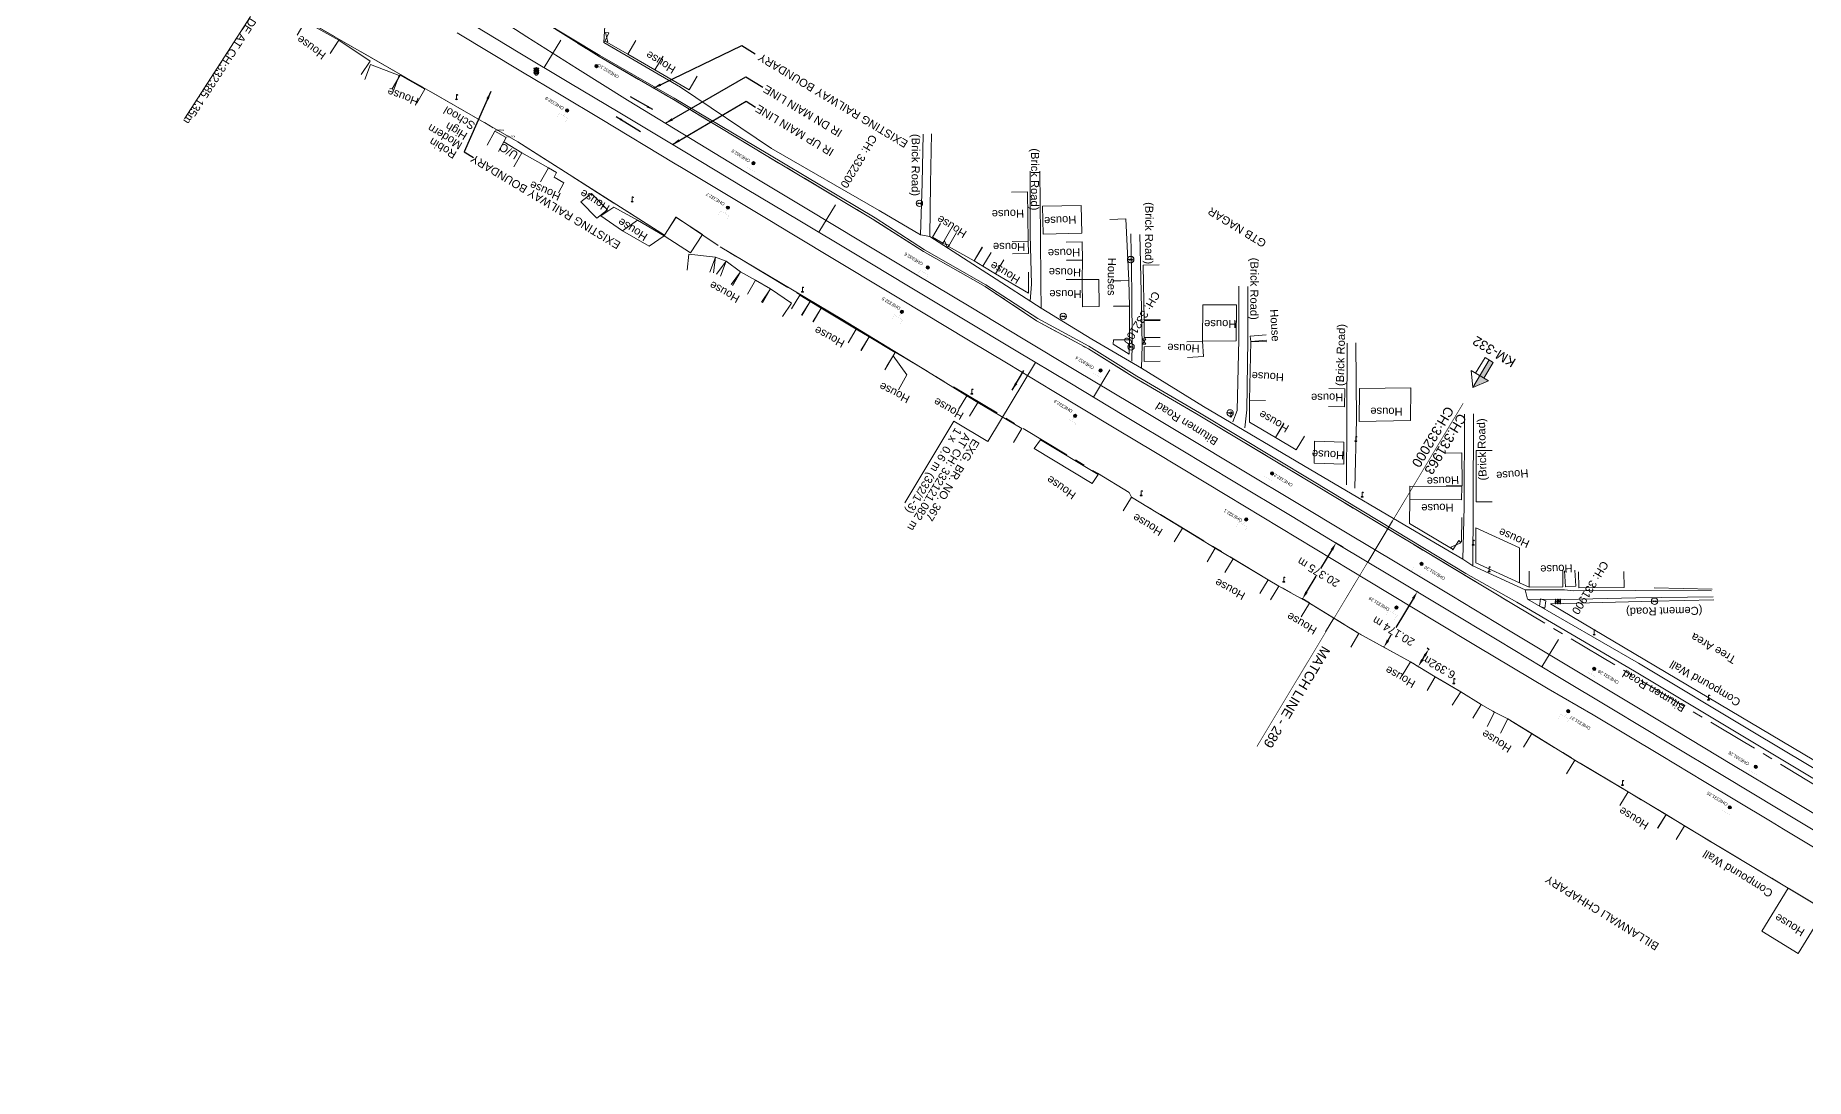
# Model space of a CAD drawing. Header units: metres. Extents: x -1651858 to 619161, y 795717 to 3398838.
# Drawn here: x 617738 to 618291, y 3397226 to 3397552 of the extents above; entities that cross this region are included whole.
import ezdxf
from ezdxf.enums import TextEntityAlignment as Align

# ---------------------------------------------------------------- set-up
doc = ezdxf.new("R2010")
doc.units = ezdxf.units.M
doc.header["$MEASUREMENT"] = 0
doc.linetypes.add('CENTER', pattern=[50.8, 31.75, -6.35, 6.35, -6.35])
doc.linetypes.add('PHANTOM2', pattern=[1.25, 0.625, -0.125, 0.125, -0.125, 0.125, -0.125])
doc.layers.get('Defpoints').update_dxf_attribs({"lineweight": 0})
for name, color, linetype, lineweight in [('Bounary Dim', 10, 'Continuous', 13), ('Building Under Cons.', 251, 'Continuous', 0), ('CANAL BOTTOM', 5, 'Continuous', 0), ('Commercial Building Pucca', 251, 'Continuous', 0), ('Compound Wall', 251, 'Continuous', 0), ('Educational Building Pucca', 251, 'Continuous', 0), ('Electric Pole', 251, 'Continuous', 0), ('EXISTING BRIDGE DETAILS', 7, 'Continuous', 0), ('Existing Chainage', 7, 'Continuous', 0), ('Existing IR Track', 143, 'Continuous', 0), ('Existing Railway Boundary', 7, 'CENTER', 0), ('flow direction', 7, 'Continuous', 0), ('Gate', 251, 'Continuous', 0), ('Govt buliding', 251, 'Continuous', 0), ("KHANNA STN. SRJ's", 251, 'Continuous', 0), ('KM STONE', 7, 'Continuous', 0), ('Lamp_Post', 7, 'Continuous', 0), ('MATCH LINE', 7, 'Continuous', 0), ('OHE MAST', 8, 'Continuous', 0), ('OHE MAST TEXT', 8, 'Continuous', 0), ('Religious_Place', 251, 'Continuous', 0), ('Residential Building Pucca', 251, 'Continuous', 0), ('Residential Building Semipucca', 251, 'Continuous', 0), ('Sign Board', 251, 'Continuous', 0), ('Subroad Edge', 34, 'Continuous', 0), ('Text', 251, 'Continuous', 0), ('Transformer', 251, 'Continuous', 0), ('Village Name', 7, 'Continuous', 0)]:
    doc.layers.add(name, color=color, linetype=linetype, lineweight=lineweight)
doc.styles.get("Standard").update_dxf_attribs({"font": 'arial.ttf'})
doc.styles.add('Style-Arial', font='arial.ttf')
doc.styles.add('Text', font='arial.ttf', dxfattribs={"height": 2})
doc.styles.add('Vill txt', font='arial.ttf', dxfattribs={"height": 3})
doc.dimstyles.new('DIM', dxfattribs={"dimtxt": 2.5, "dimasz": 2.5, "dimexe": 0.18, "dimexo": 0.0625, "dimgap": 0.09, "dimtad": 0, "dimtih": 1, "dimtoh": 1, "dimdec": 3, "dimzin": 0, "dimdsep": 46, "dimtxsty": 'Standard', "dimcen": 0.09, "dimadec": 0, "dimazin": 0, "dimtfac": 1, "dimtdec": 3, "dimtofl": 0, "dimtmove": 0, "dimatfit": 3, "dimfxl": 1, "dimtolj": 1, "dimtzin": 0, "dimarcsym": 0})
doc.dimstyles.new('ISO-25', dxfattribs={"dimtxt": 2.5, "dimasz": 2.5, "dimexe": 1.25, "dimexo": 0.625, "dimtad": 1, "dimtxsty": 'Standard', "dimcen": 2.5, "dimadec": 0, "dimazin": 0, "dimtfac": 1, "dimtmove": 0, "dimatfit": 3, "dimfxl": 1, "dimarcsym": 0})
doc.dimstyles.get("Standard").update_dxf_attribs({"dimtxt": 2.5, "dimasz": 0.18, "dimexe": 0.18, "dimexo": 0.0625, "dimgap": 0.09, "dimtad": 0, "dimtih": 1, "dimtoh": 1, "dimdec": 3, "dimzin": 0, "dimdsep": 46, "dimtxsty": 'Standard', "dimcen": 0.09, "dimadec": 0, "dimazin": 0, "dimtfac": 1, "dimtdec": 3, "dimtofl": 0, "dimtmove": 0, "dimatfit": 3, "dimfxl": 1, "dimtolj": 1, "dimtzin": 0, "dimarcsym": 0})

# ---------------------------------------------------------------- blocks, each defined once
blk = doc.blocks.new('GT')
at = {"layer": 'Gate'}
for p, q in [((-0.5, -0.5), (-0.5, 0.5)), ((-0.5, 0.5), (0.5, -0.5)), ((0.5, 0.5), (0.5, -0.5))]:
    blk.add_line(p, q, dxfattribs=at)
at = {"layer": 'Gate', "flags": 128}
blk.add_lwpolyline([(0.5, 0.5), (-0.5, -0.5)], dxfattribs=at)
blk = doc.blocks.new('EP')
at = {"extrusion": (0, 0, -1)}
blk.add_hatch(color=8, dxfattribs=at).paths.add_polyline_path([(-0.31, -0.24), (-0.94, -0.01), (-0.41, -0.1), (-0.43, 0.15), (0.21, -0.05), (0.21, 0.16), (0.93, -0.01), (0.31, 0.07), (0.31, -0.19), (-0.31, 0)])
at = {"color": 8}
for p, q in [((-0.93, -0.01), (-0.21, 0.16)), ((-0.31, 0.07), (-0.93, -0.01)), ((-0.31, -0.19), (-0.31, 0.07)), ((0.31, 0), (-0.31, -0.19)), ((-0.21, 0.16), (-0.21, -0.05)), ((-0.21, -0.05), (0.43, 0.15)), ((0.31, -0.24), (0.31, 0)), ((0.43, 0.15), (0.41, -0.1)), ((0.94, -0.01), (0.31, -0.24)), ((0.41, -0.1), (0.94, -0.01))]:
    blk.add_line(p, q, dxfattribs=at)
blk.add_circle((0, 0), 1, dxfattribs=at)
blk = doc.blocks.new('LP')
at = {"flags": 128}
for points in [[(0, 0), (0, 1.5)], [(0.25, 1.35), (0.44, 1.35)]]:
    blk.add_lwpolyline(points, dxfattribs=at)
for centre, radius, start, end in [((0.07, 0.99), 0.519, 57.6425, 97.3165), ((0.34, 1.33), 0.094, 11.7012, 168.0476)]:
    blk.add_arc(centre, radius, start, end)
at = {"extrusion": (0, 0, -1)}
blk.add_ellipse((0, 0.01), major_axis=(0.308, 0), ratio=0.400495, dxfattribs=at)
blk.add_ellipse((0.35, 1.36), major_axis=(0.0017, 0.0438), ratio=0.461056, start_param=1.74022, end_param=4.575836)
blk = doc.blocks.new('SIG')
for color, points in [(1, [(-0.22, 0.42, 0.180295), (-0.01, 0.33, -0.00255), (0.01, 0.33, -0.00255), (0.02, 0.33, 0.180295), (0.23, 0.42, -0.002654), (0.25, 0.44, 0.184495), (0.33, 0.65, 1.000001), (-0.32, 0.65, 0.184495), (-0.24, 0.44, -0.002654)]), (2, [(0.23, -0.23, -0.002654), (0.25, -0.21, 0.184495), (0.33, 0.01, 1.000001), (-0.32, 0.01, 0.184495), (-0.24, -0.21, -0.002654), (-0.22, -0.23, 0.180295), (-0.01, -0.32, -0.00255), (0.01, -0.32, -0.00255), (0.02, -0.32, 0.180295)]), (3, [(0.23, -0.88, -0.002654), (0.25, -0.86, 0.184495), (0.33, -0.64, 1.000001), (-0.32, -0.64, 0.184495), (-0.24, -0.86, -0.002654), (-0.22, -0.88, 0.395599)])]:
    blk.add_hatch(color=color).paths.add_polyline_path(points)
for p, q in [((-0.31, 0.98), (-0.32, -0.9)), ((0.33, -0.9), (0.32, 0.98))]:
    blk.add_line(p, q)
at = {"flags": 128}
for points in [[(-0.31, 0.98), (-0.81, 0.98, 0.198758), (-0.42, 0.41, 0.003814), (-0.31, 0.39)], [(-0.31, 0.33), (-0.81, 0.33, 0.198758), (-0.42, -0.23, 0.003727), (-0.32, -0.26)], [(0.32, 0.98), (0.82, 0.98, -0.198758), (0.44, 0.41, -0.003814), (0.32, 0.39)], [(0.32, 0.33), (0.82, 0.33, -0.198758), (0.44, -0.23, -0.003727), (0.33, -0.26)], [(-0.32, -0.32), (-0.81, -0.32, 0.198758), (-0.42, -0.88, 0.003639), (-0.32, -0.9)], [(0.33, -0.32), (0.82, -0.32, -0.198758), (0.44, -0.88, -0.003639), (0.33, -0.9)]]:
    blk.add_lwpolyline(points, format="xyb", dxfattribs=at)
for centre, radius, start, end in [((0.01, 0.91), 0.324, 12.4049, 167.5951), ((0.01, 0.81), 0.357, 27.7578, 152.2422), ((0.01, -0.9), 0.324, 181.4572, 358.5428)]:
    blk.add_arc(centre, radius, start, end)
blk = doc.blocks.new('TRF')
at = {"extrusion": (0, 0, -1)}
blk.add_hatch(color=256, dxfattribs=at).paths.add_polyline_path([(0.18, -0.39), (-0.98, 0.09), (-0.22, -0.04), (-0.38, 0.42), (0.98, -0.29), (-0.02, 0.04)])
for p, q in [((-0.69, 0.72), (-0.69, -0.72)), ((-0.52, 0.72), (-0.69, 0.72)), ((-0.52, -0.72), (-0.52, 0.72)), ((0, 0.72), (0, -0.72)), ((0.17, 0.72), (0, 0.72)), ((0.17, -0.72), (0.17, 0.72)), ((0.7, 0.72), (0.7, -0.72)), ((0.87, 0.72), (0.7, 0.72)), ((0.87, -0.72), (0.87, 0.72)), ((-0.69, -0.72), (-0.52, -0.72)), ((0, -0.72), (0.17, -0.72)), ((0.7, -0.72), (0.87, -0.72))]:
    blk.add_line(p, q)
at = {"flags": 128}
blk.add_lwpolyline([(0.22, -0.04), (0.38, 0.42), (-0.98, -0.29), (0.02, 0.04), (-0.18, -0.39), (0.98, 0.09), (0.22, -0.04)], close=True, dxfattribs=at)
blk = doc.blocks.new('OHE MAST')
h = blk.add_hatch(color=256)
edge = h.paths.add_edge_path()
edge.add_arc((0, 0), 0.514, 0, 360)
at = {"const_width": 0.01, "flags": 128}
for points in [[(1.5, 3.5), (1.5, 2), (-1.5, 2), (-1.5, 3.5)], [(0, 2), (0, 0)]]:
    blk.add_lwpolyline(points, dxfattribs=at)
blk.add_circle((0, 0), 0.514)
blk = doc.blocks.new('KM POST PLAN')
at = {"extrusion": (0, 0, -1)}
h = blk.add_hatch(color=256, dxfattribs=at)
h.paths.add_polyline_path([(0, -20), (0, -8.5), (3, -8.5), (3, -20)])
h.paths.add_polyline_path([(0, -8.5), (0, 0), (6.3, -8.5), (3, -8.5)], flags=16)
at = {"flags": 128}
for points in [[(0, 0), (-6.3, -8.5), (6.3, -8.5)], [(0, 0), (0, -20)], [(0, 0), (6.3, -8.5)], [(3, -8.5), (3, -20), (-3, -20), (-3, -8.5)]]:
    blk.add_lwpolyline(points, dxfattribs=at)
at = {"style": 'Style-Arial'}
blk.add_attdef('KM-POST', text='', height=6, dxfattribs=at).set_placement((0, -26, -263.9), align=Align.MIDDLE_CENTER)
blk = doc.blocks.new('*D25')
at = {"layer": 'Defpoints', "color": 0, "linetype": 'Continuous', "ltscale": 0.5, "transparency": 16777216}
for p in [(618169.73, 3397378.48), (618170, 3397378.31), (618159.59, 3397361.03)]:
    blk.add_point(p, dxfattribs=at)
at = {"layer": 'Existing Railway Boundary', "color": 0, "linetype": 'Continuous', "lineweight": -2, "ltscale": 0.5, "transparency": 16777216}
for p, q in [((618168.44, 3397376.33), (618163.02, 3397367.34)), ((618169.94, 3397378.35), (618169.57, 3397378.57)), ((618159.53, 3397361.07), (618159.16, 3397361.29)), ((618160.61, 3397363.34), (618161.61, 3397365))]:
    blk.add_line(p, q, dxfattribs=at)
at = {"layer": 'Existing Railway Boundary', "color": 0, "linetype": 'Continuous', "ltscale": 0.5, "transparency": 16777216}
for points in [[(618168.08, 3397376.55), (618168.79, 3397376.12), (618169.73, 3397378.48)], [(618160.25, 3397363.55), (618160.96, 3397363.12), (618159.32, 3397361.2)]]:
    blk.add_solid(points, dxfattribs=at)
at = {"layer": 'Existing Railway Boundary', "color": 0, "linetype": 'Continuous', "ltscale": 0.5, "transparency": 16777216, "insert": (618162.32, 3397366.17), "char_height": 2.5, "attachment_point": 5, "rotation": 149}
blk.add_mtext('\\A1;20.174 m', dxfattribs=at)
blk = doc.blocks.new('*D26')
at = {"layer": 'Defpoints', "color": 0, "linetype": 'Continuous', "ltscale": 0.5, "transparency": 16777216}
for p in [(618144.36, 3397393.73), (618146.61, 3397392.38), (618136.11, 3397374.91)]:
    blk.add_point(p, dxfattribs=at)
at = {"layer": 'Existing Railway Boundary', "color": 0, "linetype": 'Continuous', "lineweight": -2, "ltscale": 0.5, "transparency": 16777216}
for p, q in [((618146.55, 3397392.41), (618144.21, 3397393.82)), ((618143.08, 3397391.59), (618139.56, 3397385.74)), ((618135.16, 3397378.41), (618138.16, 3397383.4)), ((618136.06, 3397374.95), (618133.72, 3397376.36))]:
    blk.add_line(p, q, dxfattribs=at)
at = {"layer": 'Existing Railway Boundary', "color": 0, "linetype": 'Continuous', "ltscale": 0.5, "transparency": 16777216}
for points in [[(618142.72, 3397391.8), (618143.43, 3397391.37), (618144.36, 3397393.73)], [(618134.8, 3397378.62), (618135.52, 3397378.19), (618133.87, 3397376.26)]]:
    blk.add_solid(points, dxfattribs=at)
at = {"layer": 'Existing Railway Boundary', "color": 0, "linetype": 'Continuous', "ltscale": 0.5, "transparency": 16777216, "insert": (618138.86, 3397384.57), "char_height": 2.5, "attachment_point": 5, "rotation": 149}
blk.add_mtext('\\A1;20.375 m', dxfattribs=at)
blk = doc.blocks.new('*D43')
at = {"layer": 'Bounary Dim', "color": 0, "lineweight": -2, "transparency": 16777216}
for p, q in [((618172.78, 3397360.95), (618173.49, 3397360.52)), ((618169.48, 3397355.47), (618170.19, 3397355.04)), ((618172.04, 3397358.47), (618171.33, 3397357.28))]:
    blk.add_line(p, q, dxfattribs=at)
at = {"layer": 'Bounary Dim', "color": 0, "transparency": 16777216}
for points in [[(618171.69, 3397358.68), (618172.4, 3397358.25), (618173.34, 3397360.61)], [(618170.97, 3397357.49), (618171.68, 3397357.06), (618170.03, 3397355.14)]]:
    blk.add_solid(points, dxfattribs=at)
at = {"layer": 'Defpoints', "color": 0, "transparency": 16777216}
for p in [(618172.73, 3397360.98), (618169.42, 3397355.51), (618170.03, 3397355.14)]:
    blk.add_point(p, dxfattribs=at)
at = {"layer": 'Bounary Dim', "color": 0, "transparency": 16777216, "insert": (618176.25, 3397355.12), "char_height": 2.5, "attachment_point": 5, "rotation": 150}
blk.add_mtext('\\A1;6.392m', dxfattribs=at)

msp = doc.modelspace()

# ---------------------------------------------------------------- linework, layer by layer
at = {"layer": 'Building Under Cons.', "flags": 128}
for points in [[(617882.7918, 3397516.0636), (617884.4415, 3397519.0462), (617890.0405, 3397515.6164), (617887.5978, 3397511.2553)], [(617887.5978, 3397511.2553), (617890.0405, 3397515.6164), (617898.3615, 3397510.9557), (617895.9189, 3397506.5947)]]:
    msp.add_lwpolyline(points, dxfattribs=at)
at = {"layer": 'Commercial Building Pucca'}
msp.add_3dface([(618074.8552, 3397457.2214), (618079.8538, 3397457.218), (618079.7766, 3397452.698), (618074.7831, 3397455.8432)], dxfattribs=at)
at = {"layer": 'Compound Wall', "flags": 128}
for points in [[(617766.3142, 3397638.9457), (617797.1004, 3397618.8736), (617819.1888, 3397603.9992), (617830.8748, 3397596.8259), (617841.7384, 3397589.747), (617862.0649, 3397577.5443), (617896.088, 3397557.0544), (617914.1692, 3397545.6654), (617937.3828, 3397532.2628), (617966.4204, 3397514.7803), (618000.0357, 3397494.7001), (618015.527, 3397484.7894), (618034.7358, 3397473.8983), (618050.8402, 3397463.1498), (618067.0082, 3397454.3563), (618081.518, 3397445.335), (618101.2537, 3397433.7804), (618136.7155, 3397412.5301), (618167.2628, 3397394.0905), (618200.3067, 3397374.2106)], [(617789.3364, 3397576.1535), (617814.8235, 3397561.5373), (617859.7623, 3397535.7391), (617860.8668, 3397535.0926), (617888.8155, 3397519.0455)], [(617923.174, 3397546.4069), (617916.4296, 3397550.3335)], [(617888.8155, 3397519.0455), (617934.587, 3397489.9007)], [(617952.0527, 3397486.2379), (617989.9755, 3397463.6124)], [(618034.097, 3397480.1824), (618038.045, 3397477.8664)], [(617989.9755, 3397463.6124), (618014.5773, 3397448.6377)], [(618014.5773, 3397448.6377), (618029.0577, 3397439.7366)], [(618069.8586, 3397415.5978), (618079.7455, 3397409.5056)], [(618167.3868, 3397407.4529), (618167.3433, 3397399.7949), (618180.4828, 3397392.0391)], [(618096.4609, 3397398.3493), (618106.6584, 3397392.1199)], [(618183.0744, 3397394.1418), (618183.5337, 3397394.1409), (618183.62, 3397401.7468)], [(618112.2176, 3397388.811), (618123.1541, 3397382.2472)], [(618126.473, 3397380.263), (618136.1144, 3397374.9149)], [(618243.7133, 3397379.7448), (618261.8001, 3397379.3022)], [(618243.8705, 3397375.5343), (618211.3286, 3397374.7692)], [(618211.3286, 3397374.7692), (618293.6187, 3397325.932), (618295.6607, 3397338.9308)], [(618243.8705, 3397375.5343), (618262.3269, 3397375.9718)], [(618149.1996, 3397366.946), (618151.5394, 3397365.4786), (618167.6333, 3397356.5869)], [(618175.3738, 3397351.9121), (618183.3111, 3397347.2923)], [(618189.7442, 3397343.2528), (618193.8756, 3397340.8913)], [(618219.0042, 3397325.913), (618235.623, 3397315.9899)], [(618285.6051, 3397285.9434), (618253.1768, 3397305.3808)]]:
    msp.add_lwpolyline(points, dxfattribs=at)
at = {"layer": 'Educational Building Pucca', "flags": 128}
msp.add_lwpolyline([(617879.1768, 3397518.0629), (617881.5961, 3397522.437), (617885.211, 3397520.4377), (617882.7918, 3397516.0636)], dxfattribs=at)
at = {"layer": 'EXISTING BRIDGE DETAILS', "linetype": 'Continuous', "lineweight": 0, "flags": 128}
msp.add_lwpolyline([(618050.4913, 3397450.1663), (618035.6274, 3397425.4039), (618024.9914, 3397431.7882), (618009.6809, 3397406.2817)], dxfattribs=at)
at = {"layer": 'Existing Chainage', "linetype": 'Continuous', "lineweight": 13, "flags": 128}
for points in [[(617902.2257, 3397550.8073), (617897.0784, 3397542.2338)], [(617987.9783, 3397499.3841), (617982.8402, 3397490.8051)], [(618073.7169, 3397447.878), (618068.5617, 3397439.3092)], [(618161.9888, 3397400.638), (618154.2634, 3397387.7804)], [(618161.9888, 3397400.638), (618154.2634, 3397387.7804)], [(618161.9888, 3397400.638), (618154.2634, 3397387.7804)], [(618213.8139, 3397363.608), (618208.6619, 3397355.0373)]]:
    msp.add_lwpolyline(points, dxfattribs=at)
at = {"layer": 'Existing IR Track', "flags": 128}
for points in [[(618301.4055, 3397304.5059), (618284.7336, 3397314.5418), (618268.0368, 3397324.5928), (618250.5992, 3397335.0786), (618233.1476, 3397345.5728), (618215.4315, 3397356.2084), (618197.7254, 3397366.838), (618180.5115, 3397377.1963), (618163.3113, 3397387.5463), (618147.8831, 3397396.7999), (618132.4496, 3397406.0568), (618115.015, 3397416.5258), (618097.5866, 3397426.9912), (618080.3472, 3397437.3269), (618063.1221, 3397447.654), (618046.6677, 3397457.5176), (618030.2533, 3397467.3572), (618013.0076, 3397477.702), (617995.8143, 3397488.0361), (617979.1159, 3397498.0727), (617962.4086, 3397508.1147), (617942.7362, 3397520.081), (617923.0444, 3397532.0591), (617907.3917, 3397541.9081), (617891.6583, 3397551.8083), (617875.4273, 3397562.3454)], [(617869.8618, 3397553.1409), (617889.7734, 3397541.1461), (617902.3654, 3397533.5792), (617914.4923, 3397526.2919), (617937.9796, 3397512.1759), (617939.9385, 3397510.999), (617966.9806, 3397494.7657), (617974.4361, 3397490.284), (618003.1162, 3397473.0405), (618008.3211, 3397469.9004), (618029.6141, 3397457.0544), (618041.9475, 3397449.662), (618055.7256, 3397441.4085), (618075.6132, 3397429.4485), (618087.9985, 3397422.0001), (618110.2457, 3397408.5862), (618121.3099, 3397401.915), (618154.4314, 3397381.9618), (618175.6839, 3397369.1625), (618188.4793, 3397361.4564), (618210.5904, 3397348.1706), (618224.6665, 3397340.1027), (618245.9343, 3397327.3165), (618259.397, 3397319.2205), (618280.0868, 3397306.8109), (618284.1273, 3397304.3876), (618306.1779, 3397291.1542)], [(618299.1205, 3397300.6596), (618282.4221, 3397310.696), (618265.6623, 3397320.7692), (618248.2801, 3397331.22), (618230.989, 3397341.6161), (618213.1185, 3397352.3584), (618195.2077, 3397363.1249), (618178.2097, 3397373.3652), (618161.1112, 3397383.666), (618145.5938, 3397392.9894), (618130.127, 3397402.2825), (618112.7388, 3397412.7373), (618095.4338, 3397423.1421), (618078.0938, 3397433.5744), (618061.1777, 3397443.7517), (618044.4348, 3397453.8018), (618028.0191, 3397463.6555), (618010.7943, 3397474.0177), (617993.7874, 3397484.2488), (617976.8896, 3397494.369), (617959.9603, 3397504.5078), (617940.4148, 3397516.2291), (617920.6792, 3397528.0644), (617904.7856, 3397537.6065), (617888.9623, 3397547.1065), (617872.263, 3397557.139)]]:
    msp.add_lwpolyline(points, dxfattribs=at)
at = {"layer": 'Existing Railway Boundary', "ltscale": 0.5, "flags": 128}
for points in [[(617938.2249, 3397495.5522), (617934.587, 3397489.9007), (617888.8155, 3397519.0455), (617860.8668, 3397535.0926), (617814.8235, 3397561.5373), (617789.3364, 3397576.1535), (617752.9225, 3397598.3834), (617750.0092, 3397599.8671), (617741.0639, 3397605.4915), (617729.4827, 3397610.6787), (617727.1456, 3397613.1653), (617720.2363, 3397618.7374), (617699.8092, 3397630.4328), (617679.3508, 3397642.385)], [(619123.7686, 3396818.7898), (618597.551, 3397135.46), (618340.5148, 3397289.885), (618272.0879, 3397331.378), (618200.3067, 3397374.2106), (618167.2628, 3397394.0905), (618136.7155, 3397412.5301), (618101.2537, 3397433.7804), (618081.518, 3397445.335), (618067.0082, 3397454.3563), (618050.8402, 3397463.1498), (618034.7358, 3397473.8983), (618015.527, 3397484.7894), (618000.0357, 3397494.7001), (617966.4204, 3397514.7803), (617937.3828, 3397532.2628), (617914.1692, 3397545.6654), (617896.088, 3397557.0544), (617862.0649, 3397577.5443), (617841.7384, 3397589.747), (617830.8748, 3397596.8259), (617819.1888, 3397603.9992), (617797.1004, 3397618.8736), (617766.3142, 3397638.9457)], [(617938.2249, 3397495.5522), (617952.0527, 3397486.2379), (618014.5773, 3397448.6377), (618069.8586, 3397415.5978), (618079.7455, 3397409.5056), (618080.5334, 3397408.0869), (618123.1541, 3397382.2472), (618136.1144, 3397374.9149), (618151.5394, 3397365.4786), (618167.6333, 3397356.5869), (618175.3738, 3397351.9121), (618183.3111, 3397347.2923), (618189.7442, 3397343.2528), (618193.8748, 3397340.8941), (618198.0164, 3397338.7774), (618219.0042, 3397325.913), (618235.623, 3397315.9899), (618268.2582, 3397296.3411), (618285.6051, 3397285.9434), (618326.5702, 3397261.4011), (618356.8525, 3397243.2144), (618390.3727, 3397223.0056), (618403.9469, 3397214.8519), (618418.5413, 3397205.8217), (618419.4437, 3397205.206), (618429.9216, 3397198.7093), (618434.9162, 3397196.0682), (618450.6901, 3397186.6856), (618458.6813, 3397182.0961), (618472.1666, 3397174.0565), (618489.5469, 3397163.4516), (618497.5413, 3397158.4303), (618638.3653, 3397073.905), (618638.8589, 3397073.594), (618676.9482, 3397051.8271), (618681.405, 3397047.7749), (618807.4636, 3396972.374), (618970.0993, 3396874.8382)]]:
    msp.add_lwpolyline(points, dxfattribs=at)
at = {"layer": 'Govt buliding'}
msp.add_3dface([(617942.7561, 3397484.371), (617934.4623, 3397489.7336), (617938.1908, 3397495.4995), (617946.4847, 3397490.1369)], dxfattribs=at)
at = {"layer": "KHANNA STN. SRJ's", "lineweight": 13, "flags": 128}
msp.add_lwpolyline([(617805.3073, 3397558.1602), (617784.658, 3397526.2271)], dxfattribs=at)
at = {"layer": 'MATCH LINE', "linetype": 'PHANTOM2', "ltscale": 15, "const_width": 0.2}
msp.add_lwpolyline([(618184.0788, 3397437.3959), (618119.6796, 3397330.1989)], dxfattribs=at)
at = {"layer": 'Religious_Place'}
msp.add_3dface([(618209.6238, 3397373.3942), (618209.9156, 3397375.6518), (618208.2438, 3397376.2526), (618207.9517, 3397373.9935)], dxfattribs=at)
at = {"layer": 'Residential Building Pucca', "flags": 128}
for points in [[(617819.9288, 3397552.3302), (617822.3714, 3397556.6913), (617832.9359, 3397550.7743), (617830.3191, 3397546.8775)], [(617830.1492, 3397546.6246), (617832.9359, 3397550.7743), (617842.701, 3397544.2166), (617839.9144, 3397540.0669)], [(617934.1522, 3397545.8245), (617931.6468, 3397541.4992), (617923.174, 3397546.4069), (617925.6794, 3397550.7323)], [(617840.9729, 3397538.5041), (617842.7439, 3397543.1784), (617851.7109, 3397539.7811), (617849.9399, 3397535.1068)], [(617944.8557, 3397539.5916), (617942.34, 3397535.2723), (617931.6482, 3397541.4996), (617934.1639, 3397545.8189)], [(617849.543, 3397535.5675), (617852.0185, 3397539.91), (617859.7664, 3397535.4931), (617857.2908, 3397531.1506)], [(618043.0382, 3397503.367), (618048.0365, 3397503.4223), (618048.2069, 3397488.019), (618043.2087, 3397487.9637)], [(618073.7183, 3397494.7947), (618078.7103, 3397495.0489), (618079.6917, 3397475.7767), (618074.6996, 3397475.5225)], [(618033.807, 3397486.1834), (618031.3374, 3397481.8375), (618023.3262, 3397486.3901), (618025.7959, 3397490.7359)], [(618043.2092, 3397487.926), (618048.2069, 3397488.019), (618048.2778, 3397484.2093), (618043.2801, 3397484.1164)], [(618060.0471, 3397487.7271), (618065.0448, 3397487.8187), (618065.1504, 3397482.0615), (618060.1527, 3397481.9698)], [(617941.7025, 3397479.0122), (617942.2614, 3397483.9794), (617950.5146, 3397483.0508), (617949.9558, 3397478.0836)], [(617948.7646, 3397478.3686), (617950.5146, 3397483.0508), (617953.8576, 3397481.8014), (617952.1076, 3397477.1192)], [(617950.9094, 3397477.7648), (617953.8576, 3397481.8014), (617958.3945, 3397478.4877), (617955.4463, 3397474.4512)], [(618048.3244, 3397478.3785), (618048.3142, 3397471.7755), (618038.0477, 3397477.8671), (618040.5984, 3397482.1659)], [(618060.1524, 3397482.1333), (618065.1504, 3397482.0615), (618065.0637, 3397476.0283), (618060.0657, 3397476.1002)], [(617955.908, 3397474.1515), (617958.3945, 3397478.4877), (617963.0247, 3397475.8327), (617960.5383, 3397471.4964)], [(617960.5259, 3397471.5035), (617963.0247, 3397475.8327), (617967.7401, 3397473.1109), (617965.2413, 3397468.7818)], [(618074.6942, 3397475.6723), (618079.6917, 3397475.7767), (618079.8608, 3397467.6832), (618074.8633, 3397467.5788)], [(617964.9147, 3397468.9875), (617967.7401, 3397473.1109), (617974.2941, 3397468.62), (617971.4687, 3397464.4966)], [(617974.2329, 3397466.9371), (617976.9074, 3397471.1599), (617980.0765, 3397469.1527), (617977.402, 3397464.9299)], [(617977.555, 3397464.8357), (617980.0786, 3397469.1504), (617983.5548, 3397467.1171), (617981.0312, 3397462.8024)], [(617980.9931, 3397462.8249), (617983.5548, 3397467.1171), (617994.5266, 3397460.5689), (617991.9649, 3397456.2767)], [(618074.8622, 3397467.6865), (618079.8608, 3397467.6832), (618079.8538, 3397457.218), (618074.8552, 3397457.2214)], [(617991.9837, 3397456.2655), (617994.5266, 3397460.5689), (617998.5879, 3397458.169), (617996.0449, 3397453.8656)], [(617995.9843, 3397453.9021), (617998.5879, 3397458.169), (618006.6248, 3397453.265), (618004.0212, 3397448.9981)], [(618089.4843, 3397450.4897), (618084.486, 3397450.4395), (618084.4398, 3397455.0318), (618089.4381, 3397455.082)], [(618097.717, 3397456.579), (618102.7096, 3397456.8213), (618102.9463, 3397451.9449), (618097.9536, 3397451.7026)], [(618122.2949, 3397438.2245), (618117.2978, 3397438.3417), (618117.7279, 3397456.6861), (618122.7251, 3397456.5689)], [(618122.7085, 3397457.1094), (618117.7279, 3397456.6861), (618117.59, 3397458.3082), (618122.5706, 3397458.7315)], [(618029.9267, 3397433.3645), (618032.4889, 3397437.6565), (618046.1989, 3397429.4721), (618043.6367, 3397425.1801)], [(618128.0121, 3397430.939), (618125.4433, 3397426.6511), (618117.3437, 3397431.5033), (618117.2978, 3397438.3417)], [(618142.1095, 3397441.9848), (618147.1075, 3397441.9121), (618147.0252, 3397436.2592), (618142.0272, 3397436.332)], [(618178.6924, 3397421.8469), (618183.6909, 3397421.8782), (618183.755, 3397411.6152), (618178.7565, 3397411.584)], [(618193.119, 3397406.5958), (618188.1205, 3397406.6147), (618188.1811, 3397422.6456), (618193.1796, 3397422.6267)], [(618077.9263, 3397403.8221), (618080.5334, 3397408.0869), (618096.4605, 3397398.3507), (618093.8535, 3397394.0859)], [(618204.6663, 3397383.6079), (618204.6933, 3397379.9167), (618201.6996, 3397381.2852), (618201.6978, 3397385.2762)], [(618215.1646, 3397385.001), (618215.2055, 3397380.0026), (618204.6933, 3397379.9167), (618204.6525, 3397384.9151)], [(618218.9754, 3397385.2353), (618219.2655, 3397380.2451), (618216.051, 3397380.0583), (618215.7609, 3397385.0484)], [(618234.2847, 3397384.8038), (618234.3281, 3397379.8054), (618220.1599, 3397379.6822), (618220.1164, 3397384.6806)], [(618133.495, 3397370.6576), (618136.1144, 3397374.9149), (618143.7021, 3397370.2463), (618141.0827, 3397365.9891)], [(618141.1043, 3397365.9759), (618143.7021, 3397370.2463), (618151.5394, 3397365.4786), (618148.9415, 3397361.2082)], [(618165.0492, 3397352.3082), (618167.6333, 3397356.5869), (618175.3738, 3397351.9121), (618172.7897, 3397347.6334)], [(618180.653, 3397343.0591), (618183.3111, 3397347.2923), (618189.7442, 3397343.2528), (618187.0861, 3397339.0196)], [(618191.6, 3397336.4431), (618193.8748, 3397340.8941), (618198.0164, 3397338.7774), (618195.7416, 3397334.3265)], [(618195.7416, 3397334.3265), (618198.0164, 3397338.7774), (618205.5254, 3397334.1788), (618202.9149, 3397329.9161)], [(618202.9123, 3397329.9177), (618205.5254, 3397334.1788), (618219.0042, 3397325.913), (618216.3911, 3397321.6519)], [(618233.0534, 3397311.7024), (618235.623, 3397315.9899), (618247.4375, 3397308.9092), (618244.8679, 3397304.6217)], [(618244.8197, 3397304.6509), (618247.4375, 3397308.9092), (618253.1768, 3397305.3808), (618250.559, 3397301.1226)]]:
    msp.add_lwpolyline(points, dxfattribs=at)
at = {"layer": 'Residential Building Pucca'}
for points in [[(617914.722, 3397495.9464), (617918.817, 3397498.6016), (617926.1356, 3397494.5767), (617921.5459, 3397491.277)], [(618065.0031, 3397490.5255), (618052.855, 3397490.2188), (618052.6534, 3397498.9091), (618064.8036, 3397499.2158)], [(617921.5459, 3397491.277), (617926.1356, 3397494.5767), (617934.4623, 3397489.7336), (617929.8707, 3397486.4325)], [(618070.3827, 3397467.5862), (618065.1977, 3397467.5247), (618065.0637, 3397476.0283), (618070.2657, 3397476.09)], [(618113.3032, 3397468.1796), (618113.2037, 3397456.8875), (618102.7096, 3397456.8213), (618102.8091, 3397468.1158)], [(618167.5865, 3397431.9989), (618151.5456, 3397431.6996), (618151.6496, 3397441.9568), (618167.6915, 3397442.2562)], [(618052.0725, 3397425.9778), (618070.0774, 3397415.1448), (618068.1988, 3397412.3177), (618050.0715, 3397423.2243)], [(618146.8339, 3397425.2123), (618146.7733, 3397418.3988), (618137.5673, 3397418.6819), (618137.628, 3397425.502)], [(618167.3868, 3397407.4529), (618167.4126, 3397411.5261), (618183.6077, 3397411.3436), (618183.5814, 3397407.2062)], [(618201.6996, 3397381.2852), (618188.0165, 3397387.5851), (618188.0079, 3397398.527), (618201.6948, 3397392.2253)], [(618277.3411, 3397272.4556), (618285.6051, 3397285.9434), (618297.0394, 3397279.0739), (618288.7199, 3397265.4955)]]:
    msp.add_3dface(points, dxfattribs=at)
at = {"layer": 'Residential Building Semipucca', "flags": 128}
for points in [[(617895.9189, 3397506.5947), (617898.3615, 3397510.9557), (617900.8538, 3397509.4512), (617900.1394, 3397507.9954), (617903.1721, 3397506.2693), (617901.5465, 3397503.0775)], [(618024.0458, 3397491.7708), (618021.5957, 3397487.4139), (618018.3681, 3397489.229), (618020.8182, 3397493.5858)], [(618036.6681, 3397484.469), (618034.097, 3397480.1824), (618031.3374, 3397481.8375), (618033.9084, 3397486.1242)], [(618089.402, 3397463.5894), (618084.4042, 3397463.5002), (618084.1007, 3397480.5137), (618089.0984, 3397480.6029)], [(618089.4426, 3397457.9666), (618084.4442, 3397457.9331), (618084.4087, 3397463.2367), (618089.4071, 3397463.2702)], [(618003.4278, 3397447.8341), (618006.0481, 3397452.1724), (618010.3443, 3397446.2517), (618007.7194, 3397441.6056)], [(618026.4674, 3397435.4616), (618029.0577, 3397439.7366), (618032.4867, 3397437.6588), (618029.8964, 3397433.3838)], [(618134.4811, 3397427.1283), (618131.9439, 3397422.8215), (618125.4433, 3397426.6511), (618127.9804, 3397430.9578)], [(618104.1018, 3397387.8247), (618106.6584, 3397392.1199), (618112.2176, 3397388.811), (618109.6611, 3397384.5158)], [(618120.5892, 3397377.9569), (618123.1541, 3397382.2472), (618126.473, 3397380.263), (618123.9081, 3397375.9727)]]:
    msp.add_lwpolyline(points, dxfattribs=at)
at = {"layer": 'Residential Building Semipucca'}
msp.add_3dface([(617908.4821, 3397500.2636), (617911.8637, 3397502.8709), (617916.8596, 3397497.8448), (617913.4478, 3397495.2142)], dxfattribs=at)
at = {"layer": 'Subroad Edge', "flags": 128}
for points in [[(617937.6295, 3397532.6608), (617914.4159, 3397546.0634), (617896.0946, 3397557.0782), (617862.0742, 3397577.5747), (617831.0546, 3397597.1365), (617819.3686, 3397604.3099), (617796.729, 3397619.6409), (617766.452, 3397639.233), (617757.5977, 3397644.5378)], [(617917.1975, 3397576.34), (617915.6696, 3397550.1085), (617939.5819, 3397536.1242)], [(617937.6295, 3397532.6608), (617966.9384, 3397515.3081), (618000.3654, 3397495.2889), (618015.8102, 3397485.2862), (618035.019, 3397474.3951), (618051.226, 3397463.8275), (618067.1959, 3397455.1993), (618082.1309, 3397445.8435), (618101.7568, 3397434.3811), (618137.038, 3397413.1184), (618167.5439, 3397394.7173), (618184.8973, 3397384.2575), (618200.8476, 3397375.283), (618237.5871, 3397353.7361), (618306.8596, 3397312.2051), (618340.8784, 3397291.9487), (618376.9829, 3397270.4922), (618411.6155, 3397249.377), (618411.24, 3397248.7682), (618444.0226, 3397229.1469)], [(617939.5819, 3397536.1242), (617968.0809, 3397517.0046), (618001.6772, 3397497.5652), (618014.5457, 3397490.0367), (618017.4415, 3397489.5044), (618036.7889, 3397477.0471), (618052.2441, 3397467.1051), (618068.1307, 3397457.3805), (618083.6568, 3397448.3835), (618102.9989, 3397436.328), (618138.274, 3397415.5447), (618169.3864, 3397397.2338), (618183.9444, 3397388.676), (618187.0611, 3397386.6515), (618203.4732, 3397379.1506), (618204.2203, 3397376.1859), (618238.8076, 3397356.1552), (618274.5145, 3397334.7071), (618308.1483, 3397314.6129), (618342.2053, 3397294.1889), (618378.0717, 3397272.6572), (618412.8495, 3397251.2733), (618445.9297, 3397231.6417)], [(618015.426, 3397521.4089), (618015.055, 3397506.0968), (618014.5457, 3397490.0367)], [(618017.4415, 3397489.5044), (618017.7365, 3397505.9299), (618017.9757, 3397521.5788)], [(618048.8514, 3397509.9283), (618048.8759, 3397490.0257), (618049.2333, 3397474.6013), (618048.8493, 3397469.306)], [(618052.2999, 3397467.1609), (618052.1182, 3397474.6672), (618052.0684, 3397489.8882), (618051.8151, 3397509.8656)], [(618080.2298, 3397490.3099), (618080.5825, 3397472.243), (618080.6634, 3397455.872), (618080.6266, 3397450.5727)], [(618083.6522, 3397448.3573), (618083.7705, 3397455.5152), (618083.4942, 3397472.0868), (618083.1117, 3397490.0912)], [(618113.9703, 3397473.9292), (618114.0507, 3397457.3447), (618113.4416, 3397435.113), (618112.1373, 3397431.5885)], [(618115.8922, 3397429.7626), (618116.4748, 3397435.3004), (618116.8243, 3397457.0829), (618116.8169, 3397473.887)], [(618147.8678, 3397456.1179), (618147.7075, 3397432.3461), (618147.6207, 3397411.9376)], [(618150.2021, 3397410.8147), (618150.7687, 3397432.2993), (618150.508, 3397456.2468)], [(618183.9444, 3397388.676), (618184.3972, 3397405.0659), (618184.4457, 3397433.9684)], [(618187.2829, 3397434.1224), (618187.209, 3397405.0618), (618187.0576, 3397386.6028)], [(618203.4674, 3397379.1504), (618215.744, 3397379.1025), (618218.5914, 3397378.8391), (618237.9067, 3397378.9142), (618261.6733, 3397378.8097)], [(618204.2204, 3397376.1868), (618215.6417, 3397376.0913), (618237.9663, 3397376.6399), (618262.2087, 3397376.9482)]]:
    msp.add_lwpolyline(points, dxfattribs=at)

# ---------------------------------------------------------------- block references
at = {"layer": 'Electric Pole'}
for p in [(618014.238, 3397499.8483), (618014.238, 3397499.8483), (618080.1802, 3397482.2727), (618080.1802, 3397482.2727), (618080.2512, 3397482.2783), (618080.2512, 3397482.2783), (618059.1598, 3397464.5333), (618059.1598, 3397464.5333), (618080.3412, 3397455.0169), (618080.3412, 3397455.0169), (618111.2719, 3397434.3732), (618111.2719, 3397434.3732), (618243.8659, 3397375.5484), (618243.8659, 3397375.5484)]:
    msp.add_blockref('EP', p, dxfattribs=at)
at = {"layer": 'Gate'}
for p, xscale, yscale, zscale, rotation in [((617916.5784, 3397551.7366), 2.821917377382036, 0.9997078268975713, 1.679610933825776, 84.41630484315934), ((618022.5558, 3397487.0579), 2.039208181437376, 0.9997078268975731, 1.427799838792718, 319.4163048398395), ((618084.4274, 3397456.6816), 1.740327093625125, 0.9997078268975687, 1.319021840933251, 89.41630484098441), ((618181.7786, 3397393.0904), 3.337368077733414, 0.9997078268975732, 1.826579587247214, 39.41630484153785)]:
    msp.add_blockref('GT', p, dxfattribs=dict(at, xscale=xscale, yscale=yscale, zscale=zscale, rotation=rotation))
at = {"layer": 'KM STONE'}
ref = msp.add_blockref('KM POST PLAN', (618187.0568, 3397442.3527), dxfattribs=dict(at, xscale=0.5, yscale=0.5, zscale=0.5, rotation=149.004564220931))
ref.add_attrib('KM-POST', 'KM-332', dxfattribs={"layer": '0', "height": 3, "rotation": 149.004564, "style": 'Style-Arial'}).set_placement((618193.7514, 3397453.4964), align=Align.MIDDLE_CENTER)
at = {"layer": 'Lamp_Post'}
for p in [(617869.6574, 3397532.3242), (617924.5357, 3397500.3443), (617977.673, 3397472.1864), (618030.6183, 3397440.329), (618111.4813, 3397433.207), (618150.5256, 3397425.5066), (618083.5399, 3397408.5574), (618152.5321, 3397408.1355), (618187.1998, 3397393.1287), (618128.0168, 3397381.6053), (618192.1463, 3397384.8302), (618192.1698, 3397384.8088), (618225.0174, 3397365.1036), (618181.1717, 3397349.868), (618260.7507, 3397344.7407), (618233.8144, 3397318.0892)]:
    msp.add_blockref('LP', p, dxfattribs=at)
at = {"layer": 'OHE MAST', "color": 2, "rotation": 149.0208306544455}
for p in [(617913.3743, 3397542.7047), (617904.1932, 3397528.8743), (617962.4073, 3397512.3523), (617954.4174, 3397498.4916), (618016.83, 3397479.84), (618008.7847, 3397465.9675), (618070.8444, 3397447.6376), (618062.8795, 3397433.4241), (618124.3918, 3397415.4827), (618116.3036, 3397401.1135), (618171.0915, 3397387.1991), (618163.2229, 3397373.5691), (618225.0032, 3397354.3862), (618216.8923, 3397341.169), (618275.4837, 3397323.8233), (618267.3242, 3397311.1587)]:
    msp.add_blockref('OHE MAST', p, dxfattribs=at)
at = {"layer": 'Sign Board'}
msp.add_blockref('SIG', (617894.5797, 3397541.0511), dxfattribs=at)
at = {"layer": 'Transformer'}
msp.add_blockref('TRF', (618213.5671, 3397375.4987), dxfattribs=at)

# ---------------------------------------------------------------- texts
at = {"layer": 'Educational Building Pucca'}
for p in [(617881.5961, 3397522.437), (617885.1923, 3397520.447)]:
    msp.add_text('SCHOOL', height=0.5, dxfattribs=at).set_placement(p)
at = {"layer": 'EXISTING BRIDGE DETAILS'}
for s, p in [('1 x  0.6 m (332/1-3)', (618025.4737, 3397429.9813)), ('AT CH: 332121.082 m', (618028.2563, 3397428.2483)), ('EXG. BR. NO. 367', (618031.0389, 3397426.5152))]:
    msp.add_text(s, height=2.5, rotation=239, dxfattribs=at).set_placement(p)
at = {"layer": 'Existing Chainage', "lineweight": 0, "attachment_point": 6, "line_spacing_factor": 0.6, "style": 'Style-Arial'}
for s, insert, char_height, rotation in [('CH: 332200', (617990.5171, 3397504.9511), 2.5, 239.082408), ('CH: 332100', (618078.8722, 3397456.0301), 2.5, 238.967565), ('CH:332000', (618169.1592, 3397417.7963), 3, 239.000921), ('CH:331963', (618173.072, 3397415.5709), 3, 239.000921), ('CH: 331900', (618218.9659, 3397371.7621), 2.5, 238.989096)]:
    msp.add_mtext(s, dxfattribs=dict(at, insert=insert, char_height=char_height, rotation=rotation))
at = {"layer": 'Existing IR Track', "color": 7, "lineweight": 0}
for s, p in [('IR DN MAIN LINE', (617965.8016, 3397535.8505)), ('IR UP MAIN LINE', (617963.35, 3397529.7657))]:
    msp.add_text(s, height=2.5, rotation=149, dxfattribs=at).set_placement(p, align=Align.MIDDLE_RIGHT)
at = {"layer": 'Existing Railway Boundary', "linetype": 'Continuous', "ltscale": 5}
for p in [(618010.924, 3397519.1798), (617921.1544, 3397487.5409)]:
    msp.add_text('EXISTING RAILWAY BOUNDARY', height=2.5, rotation=149, dxfattribs=at).set_placement(p)
at = {"layer": "KHANNA STN. SRJ's", "lineweight": 13, "insert": (617806.2116, 3397557.3329), "char_height": 2.5, "width": 40.841515, "attachment_point": 4, "rotation": 236.998544, "line_spacing_factor": 0.648, "style": 'Style-Arial'}
msp.add_mtext('\\A1;DE AT \\A0;CH:332385.135m', dxfattribs=at)
at = {"layer": 'MATCH LINE', "linetype": 'Continuous'}
msp.add_text('MATCH LINE - 289', height=3, rotation=239.034667, dxfattribs=at).set_placement((618140.1314, 3397361.8256))
at = {"layer": 'OHE MAST TEXT'}
for s, p in [('OHE332.1O', (617920.5224, 3397539.648)), ('OHE332.9', (617903.2985, 3397529.8556)), ('OHE332.8', (617961.4927, 3397513.4089)), ('OHE332.7', (617953.5558, 3397499.9023)), ('OHE332.6', (618015.497, 3397481.2164)), ('OHE332.5', (618008.4596, 3397467.3031)), ('OHE332.4', (618068.9327, 3397448.7783)), ('OHE332.3', (618062.2091, 3397435.2012)), ('OHE332.2', (618130.9623, 3397412.1126)), ('OHE332.1', (618115.2543, 3397401.0605)), ('OHE331.30', (618178.5831, 3397382.9367)), ('OHE331.29', (618161.1965, 3397373.2801)), ('OHE331.28', (618232.808, 3397350.4746)), ('OHE331.27', (618223.9815, 3397336.1192)), ('OHE331.26', (618273.5238, 3397325.0343)), ('OHE331.25', (618266.8298, 3397312.3991))]:
    msp.add_text(s, height=1, rotation=149, dxfattribs=at).set_placement(p)
at = {"layer": 'Subroad Edge', "style": 'Text'}
for s, rotation, p in [('(Brick Road)', 269.744499, (618011.8688, 3397521.5326)), ('(Brick Road)', 269.744499, (618049.1205, 3397517.0315)), ('(Brick Road)', 269.744499, (618084.7816, 3397500.2273)), ('(Brick Road)', 269.744499, (618117.6559, 3397482.8612)), ('(Brick Road)', 88.673228, (618146.8033, 3397442.7238)), ('(Brick Road)', 91.537602, (618191.4135, 3397413.2923)), ('(Cement Road)', 180.728522, (618258.8032, 3397373.8264))]:
    msp.add_text(s, height=2.5, rotation=rotation, dxfattribs=at).set_placement(p)
for rotation, p in [(148.168445, (618097.7382, 3397430.9847)), (149.069508, (618243.6362, 3397347.5244))]:
    msp.add_text('Bitumen Road', height=2.5, rotation=rotation, dxfattribs=at).set_placement(p, align=Align.MIDDLE_CENTER)
at = {"layer": 'Text', "style": 'Text'}
for s, rotation, p in [('House', 144.312529, (617824.2736, 3397548.5213)), ('House', 148.605482, (617933.3953, 3397543.8826)), ('House', 160.299408, (617852.9044, 3397533.1625)), ('School', 149.002329, (617870.4952, 3397526.4936)), ('Modern', 149.002329, (617866.0142, 3397520.6331)), ('Robin', 149.002329, (617865.3797, 3397517.0476)), ('High', 149.002329, (617869.5608, 3397522.3781)), ('U/C', 147.639822, (617885.9935, 3397516.0876)), ('House', 156.690787, (617897.3135, 3397503.7425)), ('House', 147.826959, (617912.8154, 3397500.5903)), ('House', 181.190838, (618041.8858, 3397496.5621)), ('House', 148.075289, (617924.6482, 3397491.645)), ('House', 148.427302, (618024.3077, 3397492.5411)), ('House', 182.759129, (618058.2248, 3397494.5303)), ('House', 179.914662, (618042.2525, 3397486.2383)), ('House', 149.293414, (618040.9767, 3397478.1597)), ('House', 181.379602, (618059.4103, 3397484.3937)), ('Houses', 269.629724, (618074.3242, 3397476.9367)), ('House', 179.195605, (618059.6849, 3397478.2964)), ('House', 151.189579, (617953.3367, 3397472.1159)), ('House', 180.297413, (618059.8524, 3397471.5226)), ('House', 273.712791, (618125.279, 3397461.7227)), ('House', 151.853135, (617986.1161, 3397458.0832)), ('House', 180.059751, (618108.2057, 3397462.1467)), ('House', 178.279216, (618096.7117, 3397454.6083)), ('House', 153.143028, (618006.4076, 3397440.6537)), ('House', 177.14085, (618123.0348, 3397445.7124)), ('House', 150.006996, (618023.3295, 3397435.6494)), ('House', 180.852744, (618141.6019, 3397439.168)), ('House', 149.9204, (618124.9348, 3397431.7018)), ('House', 179.693182, (618160.1232, 3397434.7571)), ('House', 177.122011, (618141.8472, 3397421.3244)), ('House', 185.289554, (618199.4303, 3397415.1067)), ('House', 145.424874, (618058.5041, 3397411.0372)), ('House', 182.726327, (618177.7479, 3397413.1538)), ('House', 181.472559, (618176.0389, 3397404.704)), ('House', 149.206231, (618085.498, 3397399.4145)), ('House', 155.818796, (618199.9303, 3397395.3066)), ('House', 151.814772, (618111.2214, 3397379.2915)), ('House', 181.917233, (618213.1957, 3397385.6378)), ('House', 149.742645, (618133.639, 3397368.5738)), ('Tree Area', 150.162539, (618262.2561, 3397360.8112)), ('House', 150.34672, (618164.4069, 3397351.8534)), ('Compound Wall', 149.83007, (618259.6431, 3397349.8684)), ('House', 148.257398, (618194.5014, 3397331.7851)), ('House', 148.642329, (618237.3244, 3397307.7435)), ('Compound Wall', 148.361762, (618269.8662, 3397290.4193)), ('House', 148.520563, (618286.0347, 3397274.398))]:
    msp.add_text(s, height=2.5, rotation=rotation, dxfattribs=at).set_placement(p, align=Align.MIDDLE_CENTER)
at = {"layer": 'Village Name', "style": 'Vill txt'}
for s, rotation, p in [('GTB NAGAR', 148.431059, (618122.8558, 3397488.0234)), ('BILLANWALI CHHAPARY', 148.08623, (618245.4891, 3397268.4482))]:
    msp.add_text(s, height=2.5, rotation=rotation, dxfattribs=at).set_placement(p)

# ---------------------------------------------------------------- dimensions: what is measured, and where the dimension line sits
at = {"layer": 'Bounary Dim'}
dim = msp.add_aligned_dim(p1=(618172.7274, 3397360.9773), p2=(618169.423, 3397355.506), distance=0.7122, dimstyle='Standard', override={"dimasz": 2.5, "dimdsep": 0, "dimpost": 'm', "dimtmove": 2}, dxfattribs=at)
dim.commit()
dim.dimension.update_dxf_attribs({"geometry": '*D43', "text_midpoint": (618176.2509, 3397355.1159), "text_rotation": 150})
at = {"layer": 'Existing Railway Boundary', "linetype": 'Continuous', "ltscale": 0.5}
for base, p1, p2, angle, picture, middle in [((618144.3643, 3397393.7281), (618136.1144, 3397374.9149), (618146.6081, 3397392.38), 59.000921, '*D26', (618138.8604, 3397384.5677)), ((618169.7266, 3397378.4757), (618159.5863, 3397361.0328), (618169.9966, 3397378.313), 58.933576, '*D25', (618162.3152, 3397366.1734))]:
    dim = msp.add_linear_dim(base=base, p1=p1, p2=p2, angle=angle, dimstyle='DIM', override={"dimtad": 3, "dimpost": ' m'}, dxfattribs=at)
    dim.commit()
    dim.dimension.update_dxf_attribs({"geometry": picture, "text_midpoint": middle, "dimtype": 129, "text_rotation": 149})

# ---------------------------------------------------------------- leaders
at = {"layer": 'CANAL BOTTOM'}
msp.add_leader([(618043.1795, 3397441.4788, 0.0288), (618046.883, 3397447.6296, 0.0288)], dimstyle='ISO-25', override={"dimtxt": 3, "dimasz": 2.5, "dimgap": 0.625, "dimtad": 0, "dimdec": 3, "dimzin": 2, "dimtdec": 3}, dxfattribs=at)
at = {"layer": 'Existing IR Track', "color": 7, "lineweight": 0}
for points in [[(617934.9043, 3397524.845), (617959.9868, 3397539.3958), (617965.3356, 3397536.1436)], [(617937.0661, 3397518.2373), (617960.1094, 3397531.7147), (617963.0685, 3397529.9322)]]:
    msp.add_leader(points, dimstyle='ISO-25', override={"dimtxt": 0.5, "dimtad": 0}, dxfattribs=at)
at = {"layer": 'Existing Railway Boundary', "linetype": 'Continuous', "ltscale": 5}
for points in [[(617931.1757, 3397535.8465), (617958.739, 3397549.1308), (617962.9749, 3397546.5791)], [(617880.3698, 3397534.7274), (617872.0306, 3397515.952), (617874.9897, 3397514.1695)]]:
    msp.add_leader(points, dimstyle='ISO-25', override={"dimtxt": 0.5, "dimtad": 0}, dxfattribs=at)
at = {"layer": 'flow direction', "lineweight": 0}
for points in [[(617930.9568, 3397529.1145), (617923.9543, 3397533.1585)], [(617919.5495, 3397526.9377), (617927.1645, 3397522.3091)]]:
    msp.add_leader(points, dimstyle='ISO-25', override={"dimtxt": 0.5, "dimasz": 2, "dimtad": 0}, dxfattribs=at)

doc.saveas('drawing.dxf')
